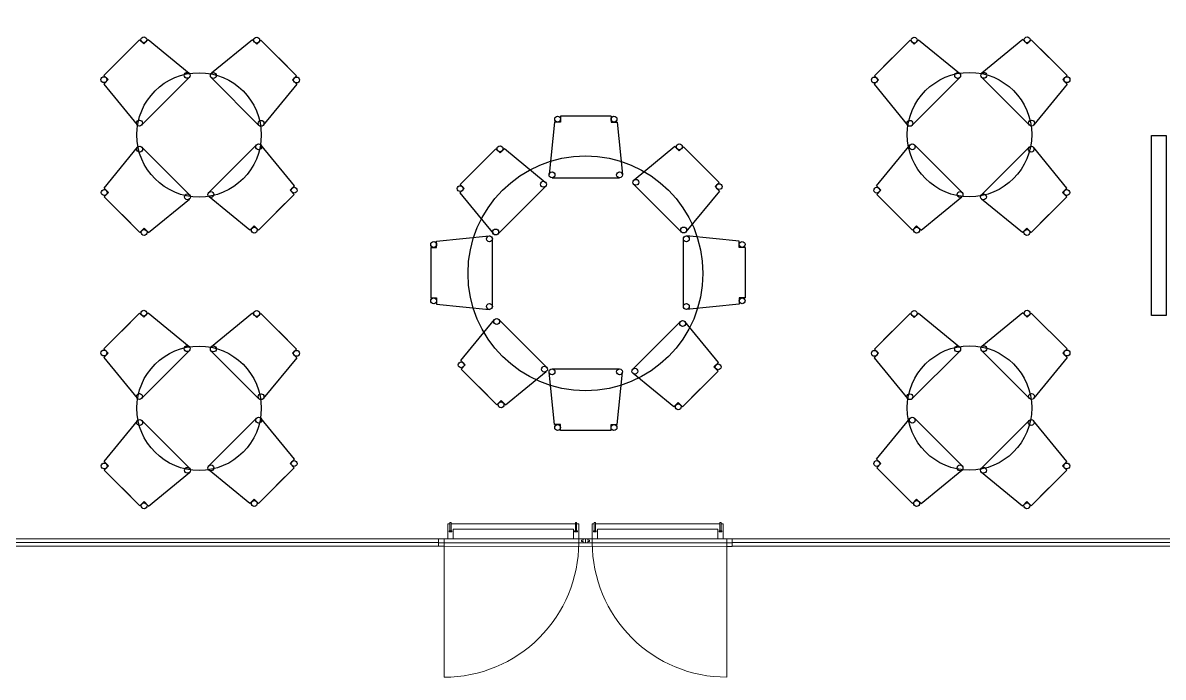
# Model space of a CAD drawing. Header units: inches. Extents: x -51836 to -42603, y 323 to 5499.
# Drawn here: x -49199 to -48422, y 2348 to 2794 of the extents above; entities that cross this region are included whole.
import ezdxf

# ---------------------------------------------------------------- set-up
doc = ezdxf.new("R2010")
doc.units = ezdxf.units.IN
doc.header["$MEASUREMENT"] = 0
for name, color, linetype, lineweight in [('A-CAM', 2, 'Continuous', 20), ('A-KOLON', 5, 'Continuous', 50), ('G3', 7, 'Continuous', 30)]:
    doc.layers.add(name, color=color, linetype=linetype, lineweight=lineweight)

# ---------------------------------------------------------------- blocks, each defined once
blk = doc.blocks.new('4. kat')
at = {"layer": 'A-CAM', "color": 7, "linetype": 'Continuous', "lineweight": 20}
for p, q in [((-53326.76, 18603.16), (-53326.76, 18613.47)), ((-53326.76, 18613.47), (-53325.38, 18613.47)), ((-53325.37, 18608.78), (-53325.38, 18614.33)), ((-53325.38, 18614.33), (-53324.51, 18614.33)), ((-53324.51, 18608.78), (-53324.51, 18614.33)), ((-53324.51, 18613.45), (-53239.87, 18613.46)), ((-53239.86, 18608.79), (-53239.87, 18614.34)), ((-53239, 18614.32), (-53239.87, 18614.32)), ((-53239, 18608.79), (-53239, 18614.34)), ((-53239, 18613.46), (-53237.62, 18613.46)), ((-53237.62, 18613.46), (-53239, 18613.46)), ((-53237.62, 18603.17), (-53237.62, 18613.47)), ((-53228.36, 18603.17), (-53228.36, 18613.48)), ((-53226.98, 18613.46), (-53228.36, 18613.46)), ((-53228.36, 18613.46), (-53226.98, 18613.46)), ((-53226.98, 18608.79), (-53226.98, 18614.34)), ((-53226.98, 18614.32), (-53226.12, 18614.32)), ((-53226.11, 18608.79), (-53226.12, 18614.34)), ((-53141.47, 18613.47), (-53226.12, 18613.46)), ((-53141.47, 18608.81), (-53141.47, 18614.35)), ((-53140.61, 18614.35), (-53141.47, 18614.35)), ((-53140.61, 18608.81), (-53140.61, 18614.35)), ((-53139.22, 18613.49), (-53140.61, 18613.49)), ((-53139.22, 18603.19), (-53139.22, 18613.49)), ((-54586.86, 18603.21), (-53332.99, 18603.21)), ((-53332.99, 18603.18), (-53332.99, 18600.59)), ((-53332.99, 18603.18), (-53332.99, 18600.59)), ((-53329.18, 18603.18), (-53329.18, 18600.59)), ((-53329.18, 18603.18), (-53237.36, 18603.17)), ((-53325.89, 18607.92), (-53325.89, 18608.71)), ((-53325.89, 18608.71), (-53325.37, 18608.71)), ((-53325.89, 18607.92), (-53323.99, 18607.92)), ((-53325.37, 18608.78), (-53324.51, 18608.78)), ((-53324.51, 18608.71), (-53323.99, 18608.71)), ((-53323.99, 18607.92), (-53323.99, 18608.71)), ((-53323.13, 18609.83), (-53241.25, 18609.84)), ((-53323.12, 18603.16), (-53323.13, 18609.83)), ((-53241.25, 18603.17), (-53241.25, 18609.84)), ((-53240.38, 18607.93), (-53240.38, 18608.72)), ((-53239.87, 18608.72), (-53240.38, 18608.72)), ((-53238.48, 18607.93), (-53240.38, 18607.93)), ((-53239, 18608.79), (-53239.86, 18608.79)), ((-53238.48, 18608.72), (-53239, 18608.72)), ((-53238.48, 18607.93), (-53238.48, 18608.72)), ((-53234.63, 18603.17), (-53234.63, 18602.31)), ((-53231.35, 18603.17), (-53231.35, 18602.31)), ((-53136.79, 18603.2), (-53228.62, 18603.17)), ((-53227.5, 18607.93), (-53227.5, 18608.72)), ((-53227.5, 18608.72), (-53226.98, 18608.72)), ((-53227.5, 18607.93), (-53225.6, 18607.93)), ((-53226.98, 18608.79), (-53226.11, 18608.79)), ((-53226.12, 18608.72), (-53225.6, 18608.72)), ((-53225.6, 18607.93), (-53225.6, 18608.72)), ((-53142.85, 18609.86), (-53224.73, 18609.84)), ((-53224.73, 18603.17), (-53224.73, 18609.84)), ((-53142.85, 18603.19), (-53142.85, 18609.86)), ((-53141.99, 18607.94), (-53141.99, 18608.73)), ((-53141.47, 18608.73), (-53141.99, 18608.73)), ((-53140.09, 18607.94), (-53141.99, 18607.94)), ((-53140.61, 18608.81), (-53141.47, 18608.81)), ((-53140.09, 18608.73), (-53140.61, 18608.73)), ((-53140.09, 18607.94), (-53140.09, 18608.73)), ((-53136.79, 18603.2), (-53136.79, 18600.61)), ((-53132.99, 18603.21), (-51776.49, 18603.21)), ((-53132.99, 18603.21), (-53132.99, 18600.61)), ((-53132.99, 18603.21), (-53132.99, 18600.61)), ((-53329.18, 18600.59), (-53329.19, 18509.03)), ((-53329.18, 18600.59), (-53237.62, 18600.54)), ((-53235.67, 18602.31), (-53234.63, 18602.31)), ((-53235.67, 18602.28), (-53235.67, 18601.41)), ((-53234.63, 18601.44), (-53235.67, 18601.44)), ((-53234.63, 18601.44), (-53234.63, 18600.58)), ((-53230.31, 18602.31), (-53231.35, 18602.31)), ((-53231.35, 18601.44), (-53230.31, 18601.44)), ((-53231.35, 18601.44), (-53231.35, 18600.58)), ((-53230.31, 18602.28), (-53230.31, 18601.41)), ((-53136.79, 18600.61), (-53228.35, 18600.55)), ((-53136.79, 18600.61), (-53136.76, 18509.05))]:
    blk.add_line(p, q, dxfattribs=at)
for points in [[(-51771.48, 19813.21), (-51764.35, 18598.21), (-53132.99, 18598.21)], [(-53332.99, 18598.21), (-54770.89, 18598.21), (-54770.89, 19802.21)], [(-53332.99, 18603.21), (-54765.86, 18603.21), (-54765.86, 19802.21)], [(-51776.36, 19792.21), (-51769.35, 18603.21), (-53132.99, 18603.21)], [(-53332.99, 18600.71), (-54765.92, 18600.71)], [(-53329.18, 18598.2), (-53136.79, 18598.14)], [(-51769.29, 18600.71), (-53132.99, 18600.71)]]:
    blk.add_lwpolyline(points, dxfattribs=at)
for points in [[(-53332.99, 18603.18), (-53329.18, 18603.18), (-53329.18, 18600.59), (-53332.99, 18600.59)], [(-53332.99, 18603.18), (-53329.18, 18603.18), (-53329.18, 18598.2), (-53332.99, 18598.21)], [(-53237.62, 18603.17), (-53232.99, 18603.17), (-53232.99, 18600.55), (-53237.62, 18600.58)], [(-53228.35, 18603.17), (-53232.99, 18603.17), (-53232.99, 18600.55), (-53228.35, 18600.58)], [(-53132.99, 18603.21), (-53136.79, 18603.2), (-53136.79, 18600.61), (-53132.99, 18600.61)], [(-53132.99, 18603.21), (-53136.79, 18603.21), (-53136.79, 18598.14), (-53132.99, 18598.14)]]:
    blk.add_lwpolyline(points, close=True, dxfattribs=at)
for centre, start, end in [((-53329.18, 18600.59), 269.99434, 0.00421), ((-53136.79, 18600.61), 180.01083, 270.0207)]:
    blk.add_arc(centre, 91.56, start, end, dxfattribs=at)

msp = doc.modelspace()

# ---------------------------------------------------------------- linework, layer by layer
at = {"layer": 'A-KOLON', "color": 32, "linetype": 'Continuous', "lineweight": 30}
for p, q in [((-49143.98, 2757.77, 90.44), (-49119.65, 2782.08, 90.44)), ((-49131.81, 2769.93, 90.44), (-49119.65, 2782.08, 90.44)), ((-49119.65, 2782.08, 90.44), (-49116.82, 2779.25, 90.44)), ((-49116.82, 2779.25, 90.44), (-49113.85, 2782.22, 90.44)), ((-49113.85, 2782.22, 90.44), (-49086, 2759.44, 90.44)), ((-49042.9, 2782.03), (-49070.76, 2759.26)), ((-49039.93, 2779.06), (-49042.9, 2782.03)), ((-49037.1, 2781.89), (-49039.93, 2779.06)), ((-49037.1, 2781.89), (-49012.78, 2757.56)), ((-48594.88, 2781.89), (-48619.19, 2757.56)), ((-48594.88, 2781.89), (-48592.05, 2779.06)), ((-48592.05, 2779.06), (-48589.08, 2782.03)), ((-48589.08, 2782.03), (-48561.22, 2759.26)), ((-48518.13, 2782.22, 90.44), (-48545.97, 2759.44, 90.44)), ((-48515.16, 2779.25, 90.44), (-48518.13, 2782.22, 90.44)), ((-48512.33, 2782.08, 90.44), (-48515.16, 2779.25, 90.44)), ((-48500.16, 2769.93, 90.44), (-48512.33, 2782.08, 90.44)), ((-48488, 2757.77, 90.44), (-48512.33, 2782.08, 90.44)), ((-49024.94, 2769.72), (-49012.78, 2757.56)), ((-48607.03, 2769.72), (-48619.19, 2757.56)), ((-49143.98, 2757.77, 90.44), (-49141.15, 2754.94, 90.44)), ((-49012.78, 2757.56), (-49015.61, 2754.73)), ((-48619.19, 2757.56), (-48616.36, 2754.73)), ((-48488, 2757.77, 90.44), (-48490.83, 2754.94, 90.44)), ((-49141.15, 2754.94, 90.44), (-49144.12, 2751.97, 90.44)), ((-49144.12, 2751.97, 90.44), (-49121.35, 2724.11, 90.44)), ((-49085.86, 2756.48, 90.44), (-49118.39, 2723.96, 90.44)), ((-49038.39, 2723.76), (-49070.91, 2756.3)), ((-49012.64, 2751.76), (-49035.43, 2723.91)), ((-49015.61, 2754.73), (-49012.64, 2751.76)), ((-48616.36, 2754.73), (-48619.33, 2751.76)), ((-48619.33, 2751.76), (-48596.55, 2723.91)), ((-48593.59, 2723.76), (-48561.07, 2756.3)), ((-48546.12, 2756.48, 90.44), (-48513.59, 2723.96, 90.44)), ((-48487.85, 2751.97, 90.44), (-48510.62, 2724.11, 90.44)), ((-48490.83, 2754.94, 90.44), (-48487.85, 2751.97, 90.44)), ((-48815.77, 2730.08), (-48832.97, 2730.08)), ((-48798.58, 2730.08), (-48832.97, 2730.08)), ((-48832.97, 2730.08), (-48832.97, 2726.08)), ((-48798.58, 2730.08), (-48798.58, 2726.08)), ((-48837.17, 2726.08), (-48840.76, 2690.27)), ((-48832.97, 2726.08), (-48837.17, 2726.08)), ((-48798.58, 2726.08), (-48794.37, 2726.08)), ((-48794.37, 2726.08), (-48790.78, 2690.27)), ((-49143.93, 2681), (-49121.16, 2708.85)), ((-49085.67, 2676.49), (-49118.2, 2709)), ((-49040, 2710.6, 90.44), (-49072.54, 2678.08, 90.44)), ((-49014.27, 2682.59, 90.44), (-49037.04, 2710.45, 90.44)), ((-48877.02, 2707.87), (-48901.34, 2683.55)), ((-48877.02, 2707.87), (-48874.19, 2705.04)), ((-48874.19, 2705.04), (-48871.22, 2708.01)), ((-48871.22, 2708.01), (-48843.37, 2685.23)), ((-48755.05, 2709.37), (-48782.91, 2686.59)), ((-48752.08, 2706.4), (-48755.05, 2709.37)), ((-48749.25, 2709.23), (-48752.08, 2706.4)), ((-48749.25, 2709.23), (-48724.93, 2684.9)), ((-48617.71, 2682.59, 90.44), (-48594.94, 2710.45, 90.44)), ((-48591.98, 2710.6, 90.44), (-48559.44, 2678.08, 90.44)), ((-48546.31, 2676.49), (-48513.77, 2709)), ((-48488.04, 2681), (-48510.81, 2708.85)), ((-48889.18, 2695.71), (-48901.34, 2683.55)), ((-48737.09, 2697.07), (-48724.93, 2684.9)), ((-48838.77, 2688.08), (-48792.77, 2688.08)), ((-49140.96, 2678.03), (-49143.93, 2681)), ((-49017.24, 2679.62, 90.44), (-49014.27, 2682.59, 90.44)), ((-48898.52, 2680.72), (-48901.49, 2677.75)), ((-48901.34, 2683.55), (-48898.52, 2680.72)), ((-48875.75, 2649.75), (-48843.22, 2682.27)), ((-48750.53, 2651.1), (-48783.06, 2683.63)), ((-48724.93, 2684.9), (-48727.76, 2682.08)), ((-48727.76, 2682.08), (-48724.79, 2679.1)), ((-48614.73, 2679.62, 90.44), (-48617.71, 2682.59, 90.44)), ((-48491.02, 2678.03), (-48488.04, 2681)), ((-49143.79, 2675.2), (-49140.96, 2678.03)), ((-49143.79, 2675.2), (-49119.46, 2650.88)), ((-49113.66, 2650.74), (-49085.81, 2673.52)), ((-49044.54, 2652.34, 90.44), (-49072.39, 2675.12, 90.44)), ((-49038.74, 2652.48, 90.44), (-49014.41, 2676.79, 90.44)), ((-49026.58, 2664.64, 90.44), (-49014.41, 2676.79, 90.44)), ((-49014.41, 2676.79, 90.44), (-49017.24, 2679.62, 90.44)), ((-48901.49, 2677.75), (-48878.71, 2649.89)), ((-48724.79, 2679.1), (-48747.57, 2651.25)), ((-48617.56, 2676.79, 90.44), (-48614.73, 2679.62, 90.44)), ((-48605.4, 2664.64, 90.44), (-48617.56, 2676.79, 90.44)), ((-48593.23, 2652.48, 90.44), (-48617.56, 2676.79, 90.44)), ((-48587.43, 2652.34, 90.44), (-48559.59, 2675.12, 90.44)), ((-48518.32, 2650.74), (-48546.16, 2673.52)), ((-48488.19, 2675.2), (-48512.52, 2650.88)), ((-48488.19, 2675.2), (-48491.02, 2678.03)), ((-49131.63, 2663.04), (-49119.46, 2650.88)), ((-48500.35, 2663.04), (-48512.52, 2650.88)), ((-49119.46, 2650.88), (-49116.63, 2653.71)), ((-49116.63, 2653.71), (-49113.66, 2650.74)), ((-49041.57, 2655.31, 90.44), (-49044.54, 2652.34, 90.44)), ((-49038.74, 2652.48, 90.44), (-49041.57, 2655.31, 90.44)), ((-48593.23, 2652.48, 90.44), (-48590.41, 2655.31, 90.44)), ((-48590.41, 2655.31, 90.44), (-48587.43, 2652.34, 90.44)), ((-48515.34, 2653.71), (-48518.32, 2650.74)), ((-48512.52, 2650.88), (-48515.34, 2653.71)), ((-48917.38, 2644.89), (-48881.58, 2648.48)), ((-48917.38, 2640.69), (-48917.38, 2644.89)), ((-48879.38, 2600.49), (-48879.38, 2646.49)), ((-48749.27, 2600.49), (-48749.27, 2646.49)), ((-48711.27, 2644.89), (-48747.07, 2648.48)), ((-48711.27, 2640.69), (-48711.27, 2644.89)), ((-48921.38, 2640.69), (-48921.38, 2606.29)), ((-48921.38, 2640.69), (-48917.38, 2640.69)), ((-48707.27, 2640.69), (-48711.27, 2640.69)), ((-48707.27, 2640.69), (-48707.27, 2606.29)), ((-48921.38, 2623.49), (-48921.38, 2606.29)), ((-48707.27, 2623.49), (-48707.27, 2606.29)), ((-48921.38, 2606.29), (-48917.38, 2606.29)), ((-48917.38, 2606.29), (-48917.38, 2602.09)), ((-48711.27, 2606.29), (-48711.27, 2602.09)), ((-48707.27, 2606.29), (-48711.27, 2606.29)), ((-49143.98, 2571.58, 90.44), (-49119.65, 2595.9, 90.44)), ((-49131.81, 2583.74, 90.44), (-49119.65, 2595.9, 90.44)), ((-49119.65, 2595.9, 90.44), (-49116.82, 2593.07, 90.44)), ((-49116.82, 2593.07, 90.44), (-49113.85, 2596.04, 90.44)), ((-49113.85, 2596.04, 90.44), (-49086, 2573.25, 90.44)), ((-49042.9, 2595.84), (-49070.76, 2573.07)), ((-49039.93, 2592.87), (-49042.9, 2595.84)), ((-49037.1, 2595.7), (-49039.93, 2592.87)), ((-49037.1, 2595.7), (-49012.78, 2571.37)), ((-48917.38, 2602.09), (-48881.58, 2598.5)), ((-48711.27, 2602.09), (-48747.07, 2598.5)), ((-48594.88, 2595.7), (-48619.19, 2571.37)), ((-48594.88, 2595.7), (-48592.05, 2592.87)), ((-48592.05, 2592.87), (-48589.08, 2595.84)), ((-48589.08, 2595.84), (-48561.22, 2573.07)), ((-48518.13, 2596.04, 90.44), (-48545.97, 2573.25, 90.44)), ((-48515.16, 2593.07, 90.44), (-48518.13, 2596.04, 90.44)), ((-48512.33, 2595.9, 90.44), (-48515.16, 2593.07, 90.44)), ((-48500.16, 2583.74, 90.44), (-48512.33, 2595.9, 90.44)), ((-48488, 2571.58, 90.44), (-48512.33, 2595.9, 90.44)), ((-48900.8, 2563.63), (-48878.02, 2591.48)), ((-48842.53, 2559.1), (-48875.06, 2591.63)), ((-48783.75, 2557.74), (-48751.22, 2590.27)), ((-48725.48, 2562.27), (-48748.26, 2590.12)), ((-49024.94, 2583.53), (-49012.78, 2571.37)), ((-48607.03, 2583.53), (-48619.19, 2571.37)), ((-49143.98, 2571.58, 90.44), (-49141.15, 2568.75, 90.44)), ((-49012.78, 2571.37), (-49015.61, 2568.54)), ((-48619.19, 2571.37), (-48616.36, 2568.54)), ((-48488, 2571.58, 90.44), (-48490.83, 2568.75, 90.44)), ((-49141.15, 2568.75, 90.44), (-49144.12, 2565.78, 90.44)), ((-49144.12, 2565.78, 90.44), (-49121.35, 2537.92, 90.44)), ((-49085.86, 2570.29, 90.44), (-49118.39, 2537.77, 90.44)), ((-49038.39, 2537.58), (-49070.91, 2570.11)), ((-49012.64, 2565.57), (-49035.43, 2537.72)), ((-49015.61, 2568.54), (-49012.64, 2565.57)), ((-48897.83, 2560.66), (-48900.8, 2563.63)), ((-48616.36, 2568.54), (-48619.33, 2565.57)), ((-48619.33, 2565.57), (-48596.55, 2537.72)), ((-48593.59, 2537.58), (-48561.07, 2570.11)), ((-48546.12, 2570.29, 90.44), (-48513.59, 2537.77, 90.44)), ((-48487.85, 2565.78, 90.44), (-48510.62, 2537.92, 90.44)), ((-48490.83, 2568.75, 90.44), (-48487.85, 2565.78, 90.44)), ((-48900.65, 2557.83), (-48897.83, 2560.66)), ((-48900.65, 2557.83), (-48876.33, 2533.51)), ((-48870.53, 2533.36), (-48842.68, 2556.14)), ((-48837.17, 2519.97), (-48840.76, 2555.77)), ((-48838.77, 2557.97), (-48792.77, 2557.97)), ((-48794.37, 2519.97), (-48790.78, 2555.77)), ((-48725.62, 2556.47), (-48749.95, 2532.15)), ((-48728.45, 2559.3), (-48725.48, 2562.27)), ((-48725.62, 2556.47), (-48728.45, 2559.3)), ((-48755.75, 2532), (-48783.6, 2554.78)), ((-48888.49, 2545.67), (-48876.33, 2533.51)), ((-48737.78, 2544.31), (-48749.95, 2532.15)), ((-48876.33, 2533.51), (-48873.5, 2536.33)), ((-48873.5, 2536.33), (-48870.53, 2533.36)), ((-48752.77, 2534.98), (-48755.75, 2532)), ((-48749.95, 2532.15), (-48752.77, 2534.98)), ((-49143.93, 2494.81), (-49121.16, 2522.67)), ((-49085.67, 2490.3), (-49118.2, 2522.82)), ((-49040, 2524.42, 90.44), (-49072.54, 2491.9, 90.44)), ((-49014.27, 2496.41, 90.44), (-49037.04, 2524.27, 90.44)), ((-48832.97, 2519.97), (-48837.17, 2519.97)), ((-48832.97, 2515.97), (-48832.97, 2519.97)), ((-48798.58, 2519.97), (-48794.37, 2519.97)), ((-48798.58, 2515.97), (-48798.58, 2519.97)), ((-48617.71, 2496.41, 90.44), (-48594.94, 2524.27, 90.44)), ((-48591.98, 2524.42, 90.44), (-48559.44, 2491.9, 90.44)), ((-48546.31, 2490.3), (-48513.77, 2522.82)), ((-48488.04, 2494.81), (-48510.81, 2522.67)), ((-48815.77, 2515.97), (-48832.97, 2515.97)), ((-48798.58, 2515.97), (-48832.97, 2515.97)), ((-49140.96, 2491.84), (-49143.93, 2494.81)), ((-49017.24, 2493.44, 90.44), (-49014.27, 2496.41, 90.44)), ((-49014.41, 2490.61, 90.44), (-49017.24, 2493.44, 90.44)), ((-48614.73, 2493.44, 90.44), (-48617.71, 2496.41, 90.44)), ((-48617.56, 2490.61, 90.44), (-48614.73, 2493.44, 90.44)), ((-48491.02, 2491.84), (-48488.04, 2494.81)), ((-49143.79, 2489.01), (-49140.96, 2491.84)), ((-49143.79, 2489.01), (-49119.46, 2464.69)), ((-49113.66, 2464.55), (-49085.81, 2487.34)), ((-49044.54, 2466.15, 90.44), (-49072.39, 2488.93, 90.44)), ((-49038.74, 2466.29, 90.44), (-49014.41, 2490.61, 90.44)), ((-49026.58, 2478.45, 90.44), (-49014.41, 2490.61, 90.44)), ((-48605.4, 2478.45, 90.44), (-48617.56, 2490.61, 90.44)), ((-48593.23, 2466.29, 90.44), (-48617.56, 2490.61, 90.44)), ((-48587.43, 2466.15, 90.44), (-48559.59, 2488.93, 90.44)), ((-48518.32, 2464.55), (-48546.16, 2487.34)), ((-48488.19, 2489.01), (-48512.52, 2464.69)), ((-48488.19, 2489.01), (-48491.02, 2491.84)), ((-49131.63, 2476.85), (-49119.46, 2464.69)), ((-48500.35, 2476.85), (-48512.52, 2464.69)), ((-49119.46, 2464.69), (-49116.63, 2467.52)), ((-49116.63, 2467.52), (-49113.66, 2464.55)), ((-49041.57, 2469.12, 90.44), (-49044.54, 2466.15, 90.44)), ((-49038.74, 2466.29, 90.44), (-49041.57, 2469.12, 90.44)), ((-48593.23, 2466.29, 90.44), (-48590.41, 2469.12, 90.44)), ((-48590.41, 2469.12, 90.44), (-48587.43, 2466.15, 90.44)), ((-48515.34, 2467.52), (-48518.32, 2464.55)), ((-48512.52, 2464.69), (-48515.34, 2467.52))]:
    msp.add_line(p, q, dxfattribs=at)
msp.add_lwpolyline([(-48430.49, 2716.93), (-48420.49, 2716.93), (-48420.49, 2594.33), (-48430.49, 2594.33)], close=True, dxfattribs=at)
for centre, radius in [((-49116.82, 2782.08, 90.44), 2), ((-49039.93, 2781.89), 2), ((-48592.05, 2781.89), 2), ((-48515.16, 2782.08, 90.44), 2), ((-49079.2, 2717.29), 42.39), ((-49087.27, 2757.89, 90.44), 2), ((-49069.49, 2757.71), 2), ((-48554.42, 2717.5, 90.44), 42.39), ((-48562.48, 2757.71), 2), ((-48544.71, 2757.89, 90.44), 2), ((-49143.98, 2754.94, 90.44), 2), ((-49012.78, 2754.73), 2), ((-48619.19, 2754.73), 2), ((-48488, 2754.94, 90.44), 2), ((-49119.8, 2725.37, 90.44), 2), ((-49036.97, 2725.18), 2), ((-48834.97, 2728.08), 2), ((-48796.58, 2728.08), 2), ((-48595, 2725.18), 2), ((-48512.17, 2725.37, 90.44), 2), ((-49038.59, 2709.19, 90.44), 2), ((-48752.08, 2709.23), 2), ((-48593.39, 2709.19, 90.44), 2), ((-49119.62, 2707.59), 2), ((-48874.19, 2707.87), 2), ((-48512.36, 2707.59), 2), ((-48815.99, 2623.02), 80), ((-48838.77, 2690.08), 2), ((-48792.77, 2690.08), 2), ((-49143.79, 2678.02), 2), ((-49014.41, 2679.62, 90.44), 2), ((-48901.34, 2680.72), 2), ((-48844.64, 2683.69), 2), ((-48781.64, 2685.04), 2), ((-48724.93, 2682.08), 2), ((-48617.56, 2679.62, 90.44), 2), ((-48488.19, 2678.02), 2), ((-49087.08, 2675.07), 2), ((-49071.12, 2676.67, 90.44), 2), ((-48560.85, 2676.67, 90.44), 2), ((-48544.9, 2675.07), 2), ((-49116.63, 2650.88), 2), ((-49041.57, 2652.48, 90.44), 2), ((-48877.16, 2651.16), 2), ((-48749.11, 2652.52), 2), ((-48590.41, 2652.48, 90.44), 2), ((-48515.34, 2650.88), 2), ((-48919.38, 2642.69), 2), ((-48881.38, 2646.49), 2), ((-48747.27, 2646.49), 2), ((-48709.27, 2642.69), 2), ((-48919.38, 2604.29), 2), ((-48881.38, 2600.49), 2), ((-48747.27, 2600.49), 2), ((-48709.27, 2604.29), 2), ((-49116.82, 2595.9, 90.44), 2), ((-49039.93, 2595.7), 2), ((-48592.05, 2595.7), 2), ((-48515.16, 2595.9, 90.44), 2), ((-48876.47, 2590.21), 2), ((-48749.81, 2588.86), 2), ((-49079.2, 2531.1), 42.39), ((-49087.27, 2571.71, 90.44), 2), ((-49069.49, 2571.53), 2), ((-48554.42, 2531.31, 90.44), 42.39), ((-48562.48, 2571.53), 2), ((-48544.71, 2571.71, 90.44), 2), ((-49143.98, 2568.75, 90.44), 2), ((-49012.78, 2568.54), 2), ((-48619.19, 2568.54), 2), ((-48488, 2568.75, 90.44), 2), ((-48900.65, 2560.66), 2), ((-48843.94, 2557.69), 2), ((-48838.77, 2555.97), 2), ((-48792.77, 2555.97), 2), ((-48782.33, 2556.33), 2), ((-48725.62, 2559.3), 2), ((-49119.8, 2539.19, 90.44), 2), ((-49036.97, 2538.99), 2), ((-48595, 2538.99), 2), ((-48512.17, 2539.19, 90.44), 2), ((-48873.5, 2533.51), 2), ((-48752.77, 2532.15), 2), ((-49038.59, 2523, 90.44), 2), ((-48593.39, 2523, 90.44), 2), ((-49119.62, 2521.4), 2), ((-48834.97, 2517.97), 2), ((-48796.58, 2517.97), 2), ((-48512.36, 2521.4), 2), ((-49143.79, 2491.84), 2), ((-49014.41, 2493.44, 90.44), 2), ((-48617.56, 2493.44, 90.44), 2), ((-48488.19, 2491.84), 2), ((-49087.08, 2488.88), 2), ((-49071.12, 2490.48, 90.44), 2), ((-48560.85, 2490.48, 90.44), 2), ((-48544.9, 2488.88), 2), ((-49116.63, 2464.69), 2), ((-49041.57, 2466.29, 90.44), 2), ((-48590.41, 2466.29, 90.44), 2), ((-48515.34, 2464.69), 2)]:
    msp.add_circle(centre, radius, dxfattribs=at)

# ---------------------------------------------------------------- block references
at = {"layer": 'G3', "color": 252}
msp.add_blockref('4. kat', (4417, -16161.07), dxfattribs=at)

doc.saveas('drawing.dxf')
